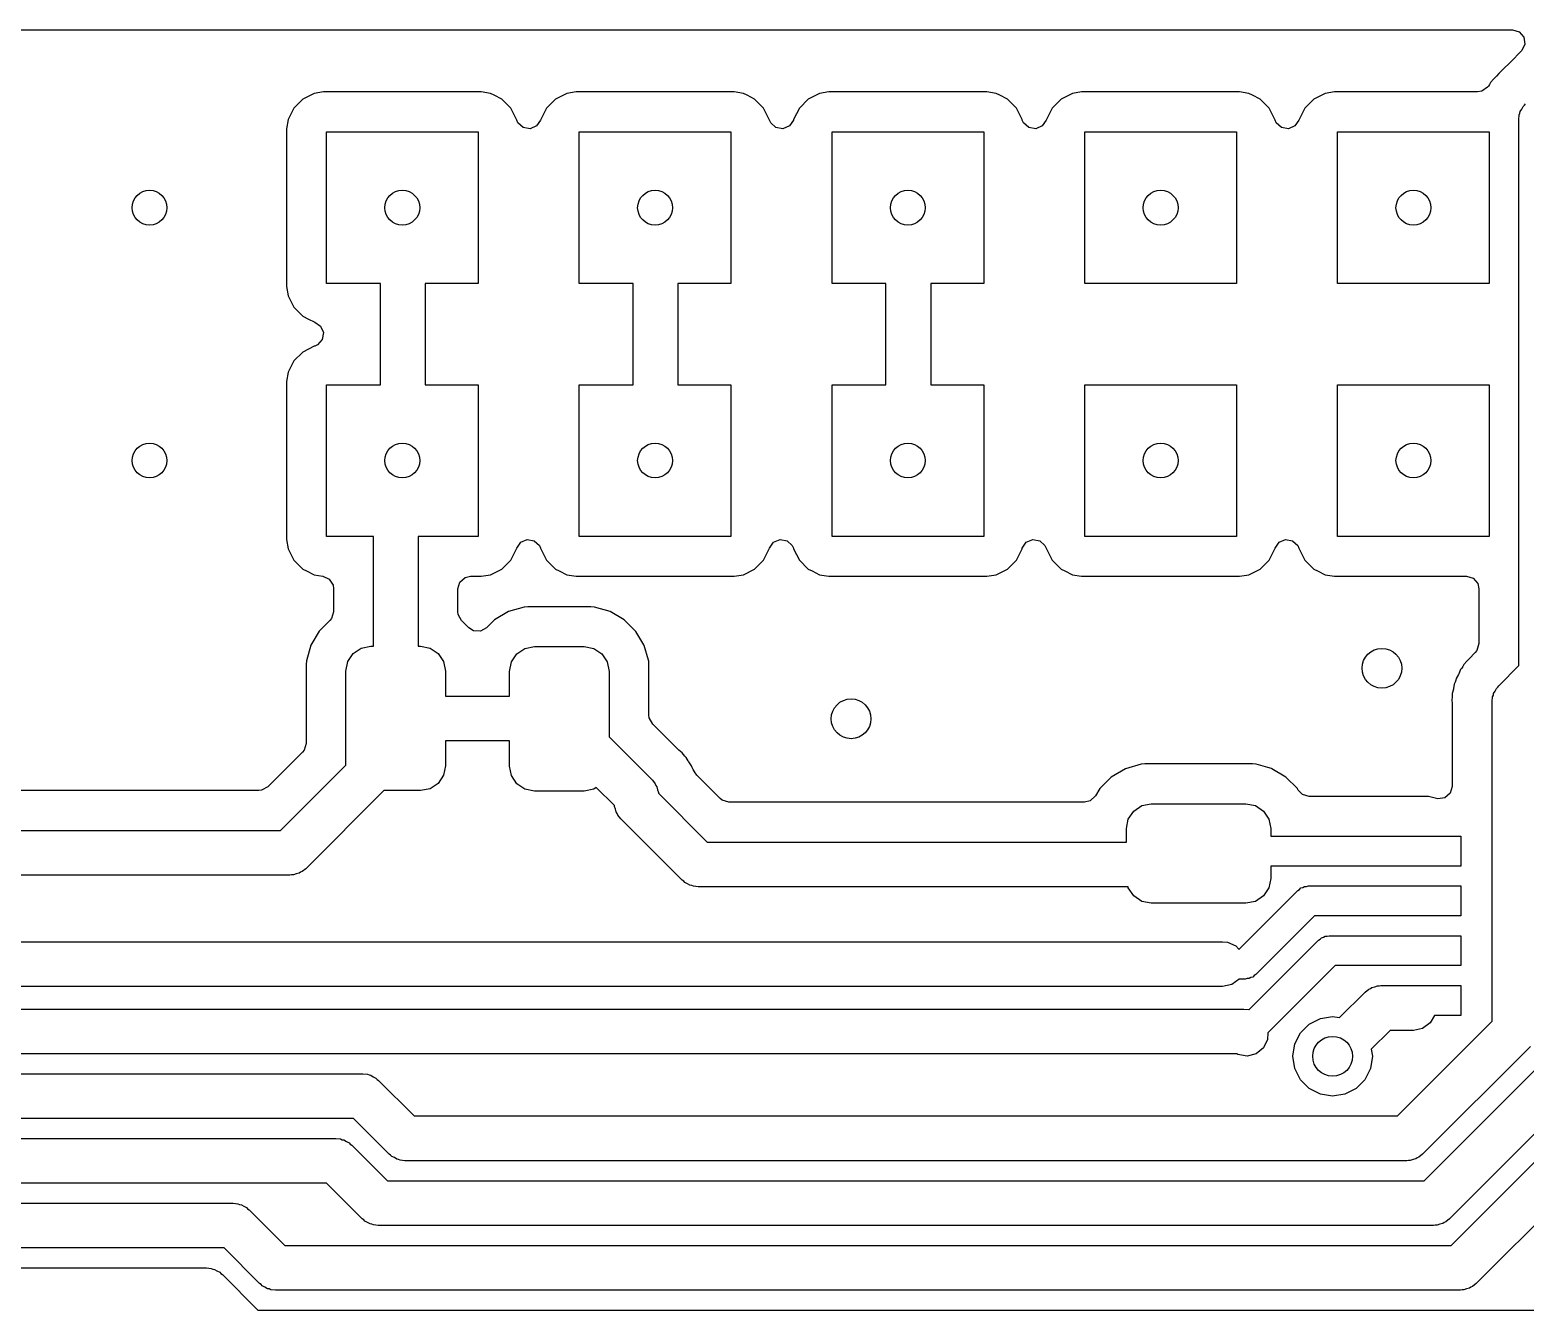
# Model space of a CAD drawing. Extents: x 0.23 to 2.97, y 0.23 to 2.17.
# Drawn here: x 0.853 to 1.444, y 1.664 to 2.17 of the extents above; entities that cross this region are included whole.
import ezdxf

# ---------------------------------------------------------------- set-up
doc = ezdxf.new("R2010")
doc.units = 0
doc.header["$MEASUREMENT"] = 0
doc.layers.add('BLACK', color=7, linetype='CONTINUOUS')

msp = doc.modelspace()

# ---------------------------------------------------------------- linework, layer by layer
at = {"layer": 'BLACK', "linetype": 'CONTINUOUS'}
for p, q in [((0.23467, 2.1703), (1.43918, 2.1703)), ((1.43918, 2.1703), (1.44186, 2.16951)), ((1.44186, 2.16951), (1.44369, 2.1674)), ((1.44369, 2.1674), (1.44409, 2.16463)), ((1.44269, 2.16183), (1.43854, 2.15768)), ((1.44293, 2.16209), (1.44269, 2.16183)), ((1.44409, 2.16463), (1.44293, 2.16209)), ((1.43472, 2.15398), (1.43385, 2.15306)), ((1.43496, 2.15418), (1.43472, 2.15398)), ((1.43544, 2.15458), (1.43495, 2.15419)), ((1.43495, 2.15419), (1.43496, 2.15418)), ((1.43854, 2.15768), (1.43544, 2.15458)), ((1.42933, 2.14769), (1.42706, 2.14605)), ((1.42966, 2.14811), (1.42933, 2.14769)), ((1.43008, 2.14876), (1.42966, 2.14811)), ((1.43046, 2.14945), (1.43008, 2.14876)), ((1.43172, 2.15078), (1.43046, 2.14945)), ((1.43046, 2.14945), (1.43046, 2.14945)), ((1.43187, 2.15096), (1.43172, 2.15078)), ((1.43203, 2.15118), (1.43187, 2.15096)), ((1.43245, 2.15159), (1.43203, 2.15118)), ((1.43286, 2.152), (1.43245, 2.15159)), ((1.43385, 2.15306), (1.43286, 2.152)), ((0.96062, 2.14292), (0.95708, 2.13938)), ((0.96507, 2.14518), (0.96062, 2.14292)), ((0.96876, 2.14577), (0.96507, 2.14518)), ((1.03124, 2.14577), (0.96876, 2.14577)), ((1.03493, 2.14518), (1.03124, 2.14577)), ((1.03124, 2.14577), (1.03124, 2.14577)), ((1.0364, 2.14444), (1.03493, 2.14518)), ((1.03938, 2.14292), (1.0364, 2.14444)), ((1.04292, 2.13938), (1.03938, 2.14292)), ((1.06062, 2.14292), (1.05708, 2.13938)), ((1.06507, 2.14518), (1.06062, 2.14292)), ((1.06876, 2.14577), (1.06507, 2.14518)), ((1.13124, 2.14577), (1.06876, 2.14577)), ((1.13493, 2.14518), (1.13124, 2.14577)), ((1.13124, 2.14577), (1.13124, 2.14577)), ((1.1364, 2.14444), (1.13493, 2.14518)), ((1.13938, 2.14292), (1.1364, 2.14444)), ((1.14292, 2.13938), (1.13938, 2.14292)), ((1.16062, 2.14292), (1.15708, 2.13938)), ((1.16507, 2.14518), (1.16062, 2.14292)), ((1.16876, 2.14577), (1.16507, 2.14518)), ((1.23124, 2.14577), (1.16876, 2.14577)), ((1.23493, 2.14518), (1.23124, 2.14577)), ((1.23124, 2.14577), (1.23124, 2.14577)), ((1.2364, 2.14444), (1.23493, 2.14518)), ((1.23938, 2.14292), (1.2364, 2.14444)), ((1.24292, 2.13938), (1.23938, 2.14292)), ((1.26062, 2.14292), (1.25708, 2.13938)), ((1.26507, 2.14518), (1.26062, 2.14292)), ((1.26876, 2.14577), (1.26507, 2.14518)), ((1.33124, 2.14577), (1.26876, 2.14577)), ((1.33493, 2.14518), (1.33124, 2.14577)), ((1.33124, 2.14577), (1.33124, 2.14577)), ((1.3364, 2.14444), (1.33493, 2.14518)), ((1.33938, 2.14292), (1.3364, 2.14444)), ((1.34292, 2.13938), (1.33938, 2.14292)), ((1.36062, 2.14292), (1.35708, 2.13938)), ((1.36507, 2.14518), (1.36062, 2.14292)), ((1.36876, 2.14577), (1.36507, 2.14518)), ((1.42541, 2.14577), (1.36876, 2.14577)), ((1.42706, 2.14605), (1.42541, 2.14577)), ((0.95708, 2.13938), (0.95482, 2.13493)), ((1.04518, 2.13493), (1.04292, 2.13938)), ((1.05708, 2.13938), (1.05482, 2.13493)), ((1.14518, 2.13493), (1.14292, 2.13938)), ((1.15708, 2.13938), (1.15482, 2.13493)), ((1.24518, 2.13493), (1.24292, 2.13938)), ((1.25708, 2.13938), (1.25482, 2.13493)), ((1.34518, 2.13493), (1.34292, 2.13938)), ((1.35708, 2.13938), (1.35482, 2.13493)), ((1.44169, 2.13486), (1.44188, 2.1367)), ((1.44188, 2.1367), (1.44216, 2.13734)), ((1.44216, 2.13734), (1.44227, 2.13803)), ((1.44227, 2.13803), (1.44291, 2.13901)), ((1.44291, 2.13901), (1.44338, 2.14007)), ((1.44338, 2.14007), (1.4439, 2.14053)), ((1.4439, 2.14053), (1.44428, 2.14112)), ((0.95482, 2.13493), (0.95423, 2.13124)), ((0.95423, 2.13124), (0.95423, 2.13124)), ((0.95423, 2.13124), (0.95423, 2.06876)), ((0.95482, 2.13493), (0.95482, 2.13493)), ((0.97, 2.07), (0.97, 2.13)), ((0.97, 2.13), (1.03, 2.13)), ((1.03, 2.13), (1.03, 2.07)), ((1.04528, 2.13463), (1.04518, 2.13493)), ((1.04575, 2.1336), (1.04528, 2.13463)), ((1.04781, 2.13171), (1.04575, 2.1336)), ((1.05057, 2.13123), (1.04781, 2.13171)), ((1.05314, 2.13232), (1.05057, 2.13123)), ((1.05472, 2.13463), (1.05314, 2.13232)), ((1.05482, 2.13493), (1.05472, 2.13463)), ((1.07, 2.07), (1.07, 2.13)), ((1.07, 2.13), (1.13, 2.13)), ((1.13, 2.13), (1.13, 2.07)), ((1.14528, 2.13463), (1.14518, 2.13493)), ((1.14575, 2.1336), (1.14528, 2.13463)), ((1.14781, 2.13171), (1.14575, 2.1336)), ((1.15057, 2.13123), (1.14781, 2.13171)), ((1.15314, 2.13232), (1.15057, 2.13123)), ((1.15472, 2.13463), (1.15314, 2.13232)), ((1.15482, 2.13493), (1.15472, 2.13463)), ((1.17, 2.07), (1.17, 2.13)), ((1.17, 2.13), (1.23, 2.13)), ((1.23, 2.13), (1.23, 2.07)), ((1.24528, 2.13463), (1.24518, 2.13493)), ((1.24575, 2.1336), (1.24528, 2.13463)), ((1.24781, 2.13171), (1.24575, 2.1336)), ((1.25057, 2.13123), (1.24781, 2.13171)), ((1.25314, 2.13232), (1.25057, 2.13123)), ((1.25472, 2.13463), (1.25314, 2.13232)), ((1.25482, 2.13493), (1.25472, 2.13463)), ((1.27, 2.07), (1.27, 2.13)), ((1.27, 2.13), (1.33, 2.13)), ((1.33, 2.13), (1.33, 2.07)), ((1.34528, 2.13463), (1.34518, 2.13493)), ((1.34575, 2.1336), (1.34528, 2.13463)), ((1.34781, 2.13171), (1.34575, 2.1336)), ((1.35057, 2.13123), (1.34781, 2.13171)), ((1.35314, 2.13232), (1.35057, 2.13123)), ((1.35472, 2.13463), (1.35314, 2.13232)), ((1.35482, 2.13493), (1.35472, 2.13463)), ((1.37, 2.07), (1.37, 2.13)), ((1.37, 2.13), (1.43, 2.13)), ((1.43, 2.13), (1.43, 2.07)), ((1.44169, 1.91891), (1.44169, 2.13486)), ((0.95423, 2.06876), (0.95482, 2.06507)), ((0.95482, 2.06507), (0.95708, 2.06062)), ((0.99134, 2.07), (0.97, 2.07)), ((0.99134, 2.03), (0.99134, 2.07)), ((1.03, 2.07), (1.00906, 2.07)), ((1.00906, 2.07), (1.00906, 2.03)), ((1.09134, 2.07), (1.07, 2.07)), ((1.09134, 2.03), (1.09134, 2.07)), ((1.13, 2.07), (1.10906, 2.07)), ((1.10906, 2.07), (1.10906, 2.03)), ((1.19134, 2.07), (1.17, 2.07)), ((1.19134, 2.03), (1.19134, 2.07)), ((1.23, 2.07), (1.20906, 2.07)), ((1.20906, 2.07), (1.20906, 2.03)), ((1.33, 2.07), (1.27, 2.07)), ((1.43, 2.07), (1.37, 2.07)), ((0.95708, 2.06062), (0.96062, 2.05708)), ((0.96062, 2.05708), (0.96288, 2.05593)), ((0.96288, 2.05593), (0.96507, 2.05482)), ((0.96507, 2.05482), (0.96507, 2.05482)), ((0.96507, 2.05482), (0.96537, 2.05472)), ((0.96537, 2.05472), (0.96768, 2.05314)), ((0.96768, 2.05314), (0.96877, 2.05057)), ((0.96829, 2.04781), (0.9664, 2.04575)), ((0.96877, 2.05057), (0.96829, 2.04781)), ((0.96062, 2.04292), (0.95708, 2.03938)), ((0.96507, 2.04518), (0.96062, 2.04292)), ((0.96537, 2.04528), (0.96507, 2.04518)), ((0.9664, 2.04575), (0.96537, 2.04528)), ((0.95482, 2.03493), (0.95423, 2.03124)), ((0.95708, 2.03938), (0.95482, 2.03493)), ((0.95482, 2.03493), (0.95482, 2.03493)), ((0.95423, 2.03124), (0.95423, 2.03124)), ((0.95423, 2.03124), (0.95423, 1.96876)), ((0.97, 1.97), (0.97, 2.03)), ((0.97, 2.03), (0.99134, 2.03)), ((1.00906, 2.03), (1.03, 2.03)), ((1.03, 2.03), (1.03, 1.97)), ((1.07, 1.97), (1.07, 2.03)), ((1.07, 2.03), (1.09134, 2.03)), ((1.10906, 2.03), (1.13, 2.03)), ((1.13, 2.03), (1.13, 1.97)), ((1.17, 1.97), (1.17, 2.03)), ((1.17, 2.03), (1.19134, 2.03)), ((1.20906, 2.03), (1.23, 2.03)), ((1.23, 2.03), (1.23, 1.97)), ((1.27, 1.97), (1.27, 2.03)), ((1.27, 2.03), (1.33, 2.03)), ((1.33, 2.03), (1.33, 1.97)), ((1.37, 1.97), (1.37, 2.03)), ((1.37, 2.03), (1.43, 2.03)), ((1.43, 2.03), (1.43, 1.97)), ((0.98854, 1.97), (0.97, 1.97)), ((0.98854, 1.92654), (0.98854, 1.97)), ((1.03, 1.97), (1.00626, 1.97)), ((1.00626, 1.97), (1.00626, 1.92654)), ((1.13, 1.97), (1.07, 1.97)), ((1.23, 1.97), (1.17, 1.97)), ((1.33, 1.97), (1.27, 1.97)), ((1.43, 1.97), (1.37, 1.97)), ((0.95423, 1.96876), (0.95482, 1.96507)), ((0.95482, 1.96507), (0.95708, 1.96062)), ((1.04292, 1.96062), (1.04518, 1.96507)), ((1.04518, 1.96507), (1.04528, 1.96537)), ((1.04518, 1.96507), (1.04518, 1.96507)), ((1.04528, 1.96537), (1.04686, 1.96768)), ((1.04686, 1.96768), (1.04943, 1.96877)), ((1.04943, 1.96877), (1.05219, 1.96829)), ((1.05219, 1.96829), (1.05425, 1.9664)), ((1.05425, 1.9664), (1.05472, 1.96537)), ((1.05472, 1.96537), (1.05482, 1.96507)), ((1.05482, 1.96507), (1.05708, 1.96062)), ((1.14292, 1.96062), (1.14518, 1.96507)), ((1.14518, 1.96507), (1.14528, 1.96537)), ((1.14518, 1.96507), (1.14518, 1.96507)), ((1.14528, 1.96537), (1.14686, 1.96768)), ((1.14686, 1.96768), (1.14943, 1.96877)), ((1.14943, 1.96877), (1.15219, 1.96829)), ((1.15219, 1.96829), (1.15425, 1.9664)), ((1.15425, 1.9664), (1.15472, 1.96537)), ((1.15472, 1.96537), (1.15482, 1.96507)), ((1.15482, 1.96507), (1.15708, 1.96062)), ((1.24292, 1.96062), (1.24518, 1.96507)), ((1.24518, 1.96507), (1.24528, 1.96537)), ((1.24518, 1.96507), (1.24518, 1.96507)), ((1.24528, 1.96537), (1.24686, 1.96768)), ((1.24686, 1.96768), (1.24943, 1.96877)), ((1.24943, 1.96877), (1.25219, 1.96829)), ((1.25219, 1.96829), (1.25425, 1.9664)), ((1.25425, 1.9664), (1.25472, 1.96537)), ((1.25472, 1.96537), (1.25482, 1.96507)), ((1.25482, 1.96507), (1.25708, 1.96062)), ((1.34292, 1.96062), (1.34518, 1.96507)), ((1.34518, 1.96507), (1.34528, 1.96537)), ((1.34518, 1.96507), (1.34518, 1.96507)), ((1.34528, 1.96537), (1.34686, 1.96768)), ((1.34686, 1.96768), (1.34943, 1.96877)), ((1.34943, 1.96877), (1.35219, 1.96829)), ((1.35219, 1.96829), (1.35425, 1.9664)), ((1.35425, 1.9664), (1.35472, 1.96537)), ((1.35472, 1.96537), (1.35482, 1.96507)), ((1.35482, 1.96507), (1.35708, 1.96062)), ((0.95708, 1.96062), (0.96062, 1.95708)), ((1.03938, 1.95708), (1.04292, 1.96062)), ((1.05708, 1.96062), (1.06062, 1.95708)), ((1.13938, 1.95708), (1.14292, 1.96062)), ((1.15708, 1.96062), (1.16062, 1.95708)), ((1.23938, 1.95708), (1.24292, 1.96062)), ((1.25708, 1.96062), (1.26062, 1.95708)), ((1.33938, 1.95708), (1.34292, 1.96062)), ((1.35708, 1.96062), (1.36062, 1.95708)), ((0.96062, 1.95708), (0.96211, 1.95632)), ((0.96211, 1.95632), (0.96507, 1.95482)), ((0.96507, 1.95482), (0.96859, 1.95426)), ((0.96859, 1.95426), (0.97112, 1.95306)), ((0.97112, 1.95306), (0.97259, 1.95069)), ((1.02282, 1.95195), (1.02493, 1.95378)), ((1.02493, 1.95378), (1.02699, 1.95423)), ((1.02699, 1.95423), (1.03124, 1.95423)), ((1.03124, 1.95423), (1.03493, 1.95482)), ((1.03124, 1.95423), (1.03124, 1.95423)), ((1.03493, 1.95482), (1.03938, 1.95708)), ((1.06062, 1.95708), (1.06211, 1.95632)), ((1.06211, 1.95632), (1.06507, 1.95482)), ((1.06507, 1.95482), (1.06876, 1.95423)), ((1.06876, 1.95423), (1.13124, 1.95423)), ((1.13124, 1.95423), (1.13493, 1.95482)), ((1.13493, 1.95482), (1.13938, 1.95708)), ((1.16062, 1.95708), (1.16211, 1.95632)), ((1.16211, 1.95632), (1.16507, 1.95482)), ((1.16507, 1.95482), (1.16876, 1.95423)), ((1.16876, 1.95423), (1.23124, 1.95423)), ((1.23124, 1.95423), (1.23493, 1.95482)), ((1.23493, 1.95482), (1.23938, 1.95708)), ((1.26062, 1.95708), (1.26211, 1.95632)), ((1.26211, 1.95632), (1.26507, 1.95482)), ((1.26507, 1.95482), (1.26876, 1.95423)), ((1.26876, 1.95423), (1.33124, 1.95423)), ((1.33124, 1.95423), (1.33493, 1.95482)), ((1.33493, 1.95482), (1.33938, 1.95708)), ((1.36062, 1.95708), (1.36211, 1.95632)), ((1.36211, 1.95632), (1.36507, 1.95482)), ((1.36507, 1.95482), (1.36876, 1.95423)), ((1.36876, 1.95423), (1.42096, 1.95423)), ((1.42096, 1.95423), (1.42364, 1.95344)), ((1.42364, 1.95344), (1.42547, 1.95133)), ((0.97259, 1.95069), (0.97278, 1.94936)), ((0.97278, 1.94936), (0.97278, 1.94019)), ((1.02203, 1.94927), (1.02282, 1.95195)), ((1.02203, 1.94019), (1.02203, 1.94927)), ((1.42547, 1.95133), (1.42592, 1.94927)), ((1.42592, 1.94927), (1.42592, 1.92759)), ((0.97278, 1.94019), (0.97199, 1.93751)), ((1.02214, 1.93914), (1.02203, 1.94019)), ((1.04205, 1.94025), (1.03648, 1.93696)), ((1.04826, 1.94206), (1.04205, 1.94025)), ((1.04971, 1.94217), (1.04826, 1.94206)), ((1.04826, 1.94206), (1.04826, 1.94206)), ((1.07457, 1.94217), (1.04971, 1.94217)), ((1.04971, 1.94217), (1.04971, 1.94217)), ((1.07602, 1.94206), (1.07457, 1.94217)), ((1.07457, 1.94217), (1.07457, 1.94217)), ((1.08224, 1.94025), (1.07602, 1.94206)), ((1.08781, 1.93696), (1.08224, 1.94025)), ((0.97132, 1.93668), (0.96716, 1.93252)), ((0.97199, 1.93751), (0.97132, 1.93668)), ((1.02348, 1.93668), (1.02214, 1.93914)), ((1.02633, 1.93383), (1.02348, 1.93668)), ((1.03648, 1.93696), (1.03335, 1.93383)), ((1.03648, 1.93696), (1.03648, 1.93696)), ((1.09238, 1.93238), (1.08781, 1.93696)), ((1.08781, 1.93696), (1.08781, 1.93696)), ((0.96716, 1.93252), (0.96387, 1.92695)), ((0.96716, 1.93252), (0.96716, 1.93252)), ((1.02811, 1.93269), (1.02633, 1.93383)), ((1.0309, 1.93249), (1.02811, 1.93269)), ((1.03335, 1.93383), (1.0309, 1.93249)), ((1.0955, 1.92711), (1.09238, 1.93238)), ((1.09238, 1.93238), (1.09238, 1.93238)), ((0.96387, 1.92695), (0.96206, 1.92074)), ((0.97847, 1.92047), (0.9806, 1.92366)), ((0.9806, 1.92366), (0.98379, 1.92579)), ((0.98379, 1.92579), (0.98756, 1.92654)), ((0.98756, 1.92654), (0.98854, 1.92654)), ((1.00626, 1.92654), (1.00724, 1.92654)), ((1.00724, 1.92654), (1.01101, 1.92579)), ((1.01101, 1.92579), (1.0142, 1.92366)), ((1.0142, 1.92366), (1.01634, 1.92047)), ((1.04321, 1.92033), (1.04534, 1.92352)), ((1.04534, 1.92352), (1.04853, 1.92565)), ((1.04853, 1.92565), (1.0523, 1.9264)), ((1.0523, 1.9264), (1.07198, 1.9264)), ((1.07198, 1.9264), (1.07575, 1.92565)), ((1.07575, 1.92565), (1.07894, 1.92352)), ((1.07894, 1.92352), (1.08108, 1.92033)), ((1.09567, 1.92681), (1.0955, 1.92711)), ((1.09736, 1.92101), (1.09567, 1.92681)), ((1.42418, 1.92382), (1.42231, 1.92184)), ((1.42439, 1.92405), (1.42418, 1.92382)), ((1.42513, 1.92491), (1.42438, 1.92406)), ((1.42438, 1.92406), (1.42439, 1.92405)), ((1.42592, 1.92759), (1.42513, 1.92491)), ((0.96206, 1.92074), (0.96195, 1.91929)), ((0.96195, 1.91929), (0.96195, 1.88814)), ((0.96206, 1.92074), (0.96206, 1.92074)), ((0.97772, 1.9167), (0.97847, 1.92047)), ((0.97772, 1.87956), (0.97772, 1.9167)), ((1.01634, 1.92047), (1.01709, 1.9167)), ((1.01709, 1.9167), (1.01709, 1.90686)), ((1.04246, 1.91656), (1.04321, 1.92033)), ((1.04246, 1.90686), (1.04246, 1.91656)), ((1.08108, 1.92033), (1.08183, 1.91656)), ((1.08183, 1.91656), (1.08183, 1.8907)), ((1.09748, 1.9206), (1.09736, 1.92101)), ((1.09759, 1.91915), (1.09748, 1.9206)), ((1.09748, 1.9206), (1.09748, 1.9206)), ((1.09759, 1.89929), (1.09759, 1.91915)), ((1.41863, 1.91733), (1.41791, 1.91565)), ((1.41864, 1.91733), (1.41863, 1.91733)), ((1.41911, 1.91795), (1.41864, 1.91733)), ((1.41954, 1.9186), (1.41911, 1.91795)), ((1.41992, 1.91929), (1.41954, 1.9186)), ((1.42117, 1.92062), (1.41992, 1.91929)), ((1.41992, 1.91929), (1.41992, 1.91929)), ((1.42132, 1.9208), (1.42117, 1.92062)), ((1.42149, 1.92101), (1.42132, 1.9208)), ((1.4219, 1.92142), (1.42149, 1.92101)), ((1.42231, 1.92184), (1.4219, 1.92142)), ((1.43374, 1.91096), (1.44169, 1.91891)), ((1.41616, 1.91162), (1.41588, 1.90981)), ((1.41647, 1.91234), (1.41616, 1.91162)), ((1.41673, 1.91308), (1.41647, 1.91234)), ((1.41692, 1.91383), (1.41673, 1.91308)), ((1.4178, 1.91544), (1.41692, 1.91383)), ((1.41791, 1.91565), (1.4178, 1.91544)), ((1.43335, 1.91037), (1.43374, 1.91096)), ((1.01709, 1.90686), (1.04246, 1.90686)), ((1.41531, 1.90625), (1.41519, 1.90548)), ((1.41519, 1.90548), (1.41519, 1.90548)), ((1.41519, 1.90548), (1.41536, 1.90365)), ((1.41537, 1.90702), (1.41531, 1.90625)), ((1.41583, 1.90958), (1.41537, 1.90781)), ((1.41537, 1.90781), (1.41537, 1.90702)), ((1.41588, 1.90981), (1.41583, 1.90958)), ((1.43114, 1.9047), (1.43134, 1.90654)), ((1.43114, 1.77824), (1.43114, 1.9047)), ((1.43134, 1.90654), (1.43162, 1.90718)), ((1.43162, 1.90718), (1.43173, 1.90787)), ((1.43173, 1.90787), (1.43236, 1.90884)), ((1.43236, 1.90884), (1.43283, 1.9099)), ((1.43283, 1.9099), (1.43335, 1.91037)), ((1.09771, 1.89823), (1.09759, 1.89929)), ((1.41536, 1.90365), (1.41537, 1.90342)), ((1.41537, 1.90342), (1.41537, 1.8711)), ((1.09905, 1.89578), (1.09771, 1.89823)), ((1.10916, 1.88566), (1.09905, 1.89578)), ((0.96195, 1.88814), (0.96116, 1.88546)), ((1.04246, 1.88914), (1.01709, 1.88914)), ((1.01709, 1.88914), (1.01709, 1.8793)), ((1.04246, 1.87916), (1.04246, 1.88914)), ((1.08183, 1.8907), (1.09892, 1.87361)), ((0.9605, 1.88464), (0.94679, 1.87093)), ((0.96116, 1.88546), (0.9605, 1.88464)), ((1.10934, 1.88551), (1.10916, 1.88566)), ((1.11075, 1.88434), (1.10934, 1.88551)), ((1.11121, 1.8837), (1.11075, 1.88434)), ((1.11075, 1.88434), (1.11075, 1.88434)), ((1.11171, 1.88311), (1.11121, 1.8837)), ((1.11227, 1.88256), (1.11171, 1.88311)), ((1.11305, 1.88124), (1.11227, 1.88256)), ((1.11227, 1.88256), (1.11227, 1.88256)), ((1.11227, 1.88256), (1.11227, 1.88256)), ((1.1132, 1.88098), (1.11305, 1.88124)), ((0.95187, 1.85371), (0.97772, 1.87956)), ((1.01634, 1.87553), (1.0142, 1.87234)), ((1.01709, 1.8793), (1.01634, 1.87553)), ((1.04321, 1.87539), (1.04246, 1.87916)), ((1.04534, 1.8722), (1.04321, 1.87539)), ((1.11333, 1.88079), (1.1132, 1.88098)), ((1.1144, 1.8793), (1.11333, 1.88079)), ((1.11469, 1.87858), (1.1144, 1.8793)), ((1.1144, 1.8793), (1.1144, 1.8793)), ((1.11504, 1.87788), (1.11469, 1.87858)), ((1.11543, 1.8772), (1.11504, 1.87788)), ((1.11547, 1.87712), (1.11543, 1.8772)), ((1.11543, 1.8772), (1.11543, 1.8772)), ((1.11543, 1.8772), (1.11543, 1.8772)), ((1.11558, 1.87696), (1.11547, 1.87712)), ((1.11559, 1.87694), (1.11558, 1.87696)), ((1.11652, 1.87558), (1.11559, 1.87694)), ((1.11559, 1.87694), (1.11559, 1.87694)), ((1.12132, 1.87077), (1.11652, 1.87558)), ((1.28605, 1.87813), (1.28048, 1.87484)), ((1.29226, 1.87994), (1.28605, 1.87813)), ((1.29371, 1.88005), (1.29226, 1.87994)), ((1.29226, 1.87994), (1.29226, 1.87994)), ((1.33629, 1.88005), (1.29371, 1.88005)), ((1.29371, 1.88005), (1.29371, 1.88005)), ((1.33774, 1.87994), (1.33629, 1.88005)), ((1.33629, 1.88005), (1.33629, 1.88005)), ((1.34242, 1.87858), (1.33774, 1.87994)), ((1.3438, 1.87818), (1.34242, 1.87858)), ((1.34395, 1.87813), (1.3438, 1.87818)), ((1.34952, 1.87484), (1.34395, 1.87813)), ((0.91266, 1.86948), (0.83901, 1.86948)), ((0.91276, 1.86946), (0.91266, 1.86948)), ((0.93244, 1.86946), (0.91276, 1.86946)), ((0.93254, 1.86948), (0.93244, 1.86946)), ((0.94328, 1.86948), (0.93254, 1.86948)), ((0.94433, 1.86959), (0.94328, 1.86948)), ((0.94679, 1.87093), (0.94433, 1.86959)), ((0.99267, 1.86946), (0.9618, 1.83859)), ((1.00724, 1.86946), (0.99267, 1.86946)), ((1.01101, 1.87021), (1.00724, 1.86946)), ((1.0142, 1.87234), (1.01101, 1.87021)), ((1.04853, 1.87006), (1.04534, 1.8722)), ((1.0523, 1.86931), (1.04853, 1.87006)), ((1.07198, 1.86931), (1.0523, 1.86931)), ((1.07575, 1.87006), (1.07198, 1.86931)), ((1.07674, 1.87073), (1.07575, 1.87006)), ((1.08392, 1.86355), (1.07674, 1.87073)), ((1.09892, 1.87361), (1.10008, 1.87217)), ((1.10008, 1.87217), (1.10033, 1.87152)), ((1.10033, 1.87152), (1.10075, 1.87095)), ((1.10075, 1.87095), (1.10099, 1.86981)), ((1.10099, 1.86981), (1.1014, 1.86873)), ((1.12574, 1.86636), (1.12132, 1.87077)), ((1.2759, 1.87026), (1.27418, 1.86734)), ((1.28048, 1.87484), (1.2759, 1.87026)), ((1.2759, 1.87026), (1.2759, 1.87026)), ((1.28048, 1.87484), (1.28048, 1.87484)), ((1.3541, 1.87026), (1.34952, 1.87484)), ((1.34952, 1.87484), (1.34952, 1.87484)), ((1.35417, 1.87013), (1.3541, 1.87026)), ((1.3541, 1.87026), (1.3541, 1.87026)), ((1.3541, 1.87026), (1.3541, 1.87026)), ((1.35447, 1.86964), (1.35417, 1.87013)), ((1.35606, 1.86799), (1.35447, 1.86964)), ((1.41537, 1.8711), (1.41459, 1.86842)), ((1.0839, 1.86323), (1.08392, 1.86355)), ((1.1014, 1.86873), (1.10139, 1.86841)), ((1.10139, 1.86841), (1.12066, 1.84914)), ((1.12656, 1.86569), (1.12574, 1.86636)), ((1.12924, 1.86491), (1.12656, 1.86569)), ((1.26991, 1.86491), (1.12924, 1.86491)), ((1.27213, 1.86543), (1.26991, 1.86491)), ((1.27418, 1.86734), (1.27213, 1.86543)), ((1.28934, 1.8614), (1.29253, 1.86353)), ((1.29253, 1.86353), (1.2963, 1.86428)), ((1.2963, 1.86428), (1.3337, 1.86428)), ((1.3337, 1.86428), (1.33747, 1.86353)), ((1.33747, 1.86353), (1.34066, 1.8614)), ((1.35874, 1.8672), (1.35606, 1.86799)), ((1.40596, 1.8672), (1.35874, 1.8672)), ((1.40696, 1.86692), (1.40596, 1.8672)), ((1.40596, 1.8672), (1.40596, 1.8672)), ((1.40908, 1.86633), (1.40696, 1.86692)), ((1.40971, 1.86619), (1.40908, 1.86633)), ((1.41247, 1.86659), (1.40971, 1.86619)), ((1.41459, 1.86842), (1.41247, 1.86659)), ((1.08432, 1.86215), (1.0839, 1.86323)), ((1.08456, 1.86101), (1.08432, 1.86215)), ((1.08497, 1.86045), (1.08456, 1.86101)), ((1.08522, 1.85979), (1.08497, 1.86045)), ((1.08639, 1.85835), (1.08522, 1.85979)), ((1.11072, 1.83402), (1.08639, 1.85835)), ((1.28646, 1.85444), (1.28721, 1.85821)), ((1.28721, 1.85821), (1.28934, 1.8614)), ((1.34066, 1.8614), (1.34279, 1.85821)), ((1.34279, 1.85821), (1.34354, 1.85444)), ((0.83048, 1.85371), (0.95187, 1.85371)), ((1.28646, 1.84914), (1.28646, 1.85444)), ((1.34354, 1.85444), (1.34354, 1.85143)), ((1.34354, 1.85143), (1.40298, 1.85143)), ((1.40298, 1.85143), (1.41872, 1.85143)), ((1.41872, 1.85143), (1.41872, 1.83962)), ((1.12066, 1.84914), (1.28646, 1.84914)), ((1.38723, 1.83962), (1.34354, 1.83962)), ((1.34354, 1.83962), (1.34354, 1.83476)), ((1.41872, 1.83962), (1.38723, 1.83962)), ((0.95554, 1.83599), (0.83048, 1.83599)), ((0.95622, 1.83614), (0.95554, 1.83599)), ((0.95692, 1.8361), (0.95622, 1.83614)), ((0.958, 1.83652), (0.95692, 1.8361)), ((0.95914, 1.83676), (0.958, 1.83652)), ((0.95971, 1.83717), (0.95914, 1.83676)), ((0.96036, 1.83742), (0.95971, 1.83717)), ((0.9618, 1.83859), (0.96036, 1.83742)), ((1.11131, 1.83364), (1.11072, 1.83402)), ((1.34354, 1.83476), (1.34279, 1.83099)), ((1.11178, 1.83311), (1.11131, 1.83364)), ((1.11284, 1.83264), (1.11178, 1.83311)), ((1.11381, 1.83201), (1.11284, 1.83264)), ((1.11451, 1.8319), (1.11381, 1.83201)), ((1.11515, 1.83162), (1.11451, 1.8319)), ((1.11699, 1.83142), (1.11515, 1.83162)), ((1.28712, 1.83142), (1.11699, 1.83142)), ((1.28721, 1.83099), (1.28712, 1.83142)), ((1.28934, 1.8278), (1.28721, 1.83099)), ((1.29253, 1.82566), (1.28934, 1.8278)), ((1.33104, 1.80676), (1.35429, 1.83002)), ((1.34066, 1.8278), (1.33747, 1.82566)), ((1.34279, 1.83099), (1.34066, 1.8278)), ((1.35429, 1.83002), (1.35496, 1.83041)), ((1.35496, 1.83041), (1.35551, 1.83096)), ((1.35551, 1.83096), (1.35627, 1.83116)), ((1.35627, 1.83116), (1.35694, 1.83155)), ((1.35694, 1.83155), (1.35772, 1.83155)), ((1.35772, 1.83155), (1.35847, 1.83175)), ((1.35847, 1.83175), (1.40298, 1.83175)), ((1.40298, 1.83175), (1.41872, 1.83175)), ((1.41872, 1.83175), (1.41872, 1.81994)), ((1.2963, 1.82491), (1.29253, 1.82566)), ((1.3337, 1.82491), (1.2963, 1.82491)), ((1.33747, 1.82566), (1.3337, 1.82491)), ((1.36091, 1.81994), (1.33766, 1.79668)), ((1.38723, 1.81994), (1.36091, 1.81994)), ((1.41872, 1.81994), (1.38723, 1.81994)), ((1.33491, 1.7828), (1.36244, 1.81033)), ((1.36244, 1.81033), (1.36312, 1.81072)), ((1.36312, 1.81072), (1.36367, 1.81127)), ((1.36367, 1.81127), (1.36442, 1.81147)), ((1.36442, 1.81147), (1.36509, 1.81186)), ((1.36509, 1.81186), (1.36587, 1.81186)), ((1.36587, 1.81186), (1.36662, 1.81206)), ((1.36662, 1.81206), (1.40298, 1.81206)), ((1.40298, 1.81206), (1.41872, 1.81206)), ((1.41872, 1.81206), (1.41872, 1.80025)), ((0.44349, 1.80972), (1.32454, 1.80972)), ((1.32454, 1.80972), (1.32639, 1.80952)), ((1.32639, 1.80952), (1.32975, 1.80802)), ((1.32975, 1.80802), (1.33089, 1.80676)), ((1.33089, 1.80676), (1.33104, 1.80676)), ((1.36907, 1.80025), (1.34247, 1.77366)), ((1.38723, 1.80025), (1.36907, 1.80025)), ((1.41872, 1.80025), (1.38723, 1.80025)), ((1.32815, 1.79277), (1.32454, 1.792)), ((1.33113, 1.79493), (1.32815, 1.79277)), ((1.33114, 1.79495), (1.33113, 1.79493)), ((1.33348, 1.79495), (1.33114, 1.79495)), ((1.33423, 1.79515), (1.33348, 1.79495)), ((1.33501, 1.79515), (1.33423, 1.79515)), ((1.33568, 1.79554), (1.33501, 1.79515)), ((1.33644, 1.79574), (1.33568, 1.79554)), ((1.33699, 1.79629), (1.33644, 1.79574)), ((1.33766, 1.79668), (1.33699, 1.79629)), ((1.3847, 1.79185), (1.38578, 1.79227)), ((1.38578, 1.79227), (1.38648, 1.79223)), ((1.38648, 1.79223), (1.38717, 1.79238)), ((1.38717, 1.79238), (1.40002, 1.79238)), ((1.40002, 1.79238), (1.41872, 1.79238)), ((1.41872, 1.79238), (1.41872, 1.78057)), ((1.32454, 1.792), (0.44349, 1.792)), ((1.37082, 1.77971), (1.3809, 1.78978)), ((1.3809, 1.78978), (1.38234, 1.79095)), ((1.38234, 1.79095), (1.383, 1.7912)), ((1.383, 1.7912), (1.38356, 1.79161)), ((1.38356, 1.79161), (1.3847, 1.79185)), ((0.45262, 1.78308), (1.33287, 1.78308)), ((1.33287, 1.78308), (1.33471, 1.78288)), ((1.33471, 1.78288), (1.33491, 1.7828)), ((1.40832, 1.78057), (1.40661, 1.77759)), ((1.41872, 1.78057), (1.40832, 1.78057)), ((1.3553, 1.77365), (1.35879, 1.77714)), ((1.35879, 1.77714), (1.36318, 1.77937)), ((1.36318, 1.77937), (1.36804, 1.78015)), ((1.36804, 1.78015), (1.37082, 1.77971)), ((1.39084, 1.77466), (1.38335, 1.76718)), ((1.40002, 1.77466), (1.39084, 1.77466)), ((1.3937, 1.7408), (1.43114, 1.77824)), ((1.40363, 1.77543), (1.40002, 1.77466)), ((1.40661, 1.77759), (1.40363, 1.77543)), ((1.34233, 1.77102), (1.34066, 1.76774)), ((1.34247, 1.77366), (1.34233, 1.77102)), ((1.3523, 1.7644), (1.35307, 1.76926)), ((1.35307, 1.76926), (1.3553, 1.77365)), ((1.33012, 1.76536), (0.45629, 1.76536)), ((1.3306, 1.76505), (1.33012, 1.76536)), ((1.33424, 1.76447), (1.3306, 1.76505)), ((1.3378, 1.76542), (1.33424, 1.76447)), ((1.34066, 1.76774), (1.3378, 1.76542)), ((1.35307, 1.75953), (1.3523, 1.7644)), ((1.38379, 1.7644), (1.38302, 1.75953)), ((1.38335, 1.76718), (1.38379, 1.7644)), ((1.44626, 1.76831), (1.40364, 1.72568)), ((1.4043, 1.71521), (1.45709, 1.768)), ((0.46322, 1.75749), (0.98434, 1.75749)), ((0.98434, 1.75749), (0.98619, 1.75729)), ((0.98619, 1.75729), (0.98683, 1.75701)), ((0.98683, 1.75701), (0.98752, 1.7569)), ((0.98752, 1.7569), (0.98849, 1.75627)), ((1.3553, 1.75514), (1.35307, 1.75953)), ((1.38302, 1.75953), (1.38078, 1.75514)), ((1.47222, 1.75807), (1.41424, 1.70009)), ((1.4149, 1.68962), (1.48269, 1.7574)), ((0.98849, 1.75627), (0.98955, 1.7558)), ((0.98955, 1.7558), (0.99002, 1.75528)), ((0.99002, 1.75528), (0.99061, 1.75489)), ((0.99061, 1.75489), (1.0047, 1.7408)), ((1.35879, 1.75166), (1.3553, 1.75514)), ((1.36318, 1.74942), (1.35879, 1.75166)), ((1.3773, 1.75166), (1.37291, 1.74942)), ((1.38078, 1.75514), (1.3773, 1.75166)), ((1.36804, 1.74865), (1.36318, 1.74942)), ((1.37291, 1.74942), (1.36804, 1.74865)), ((1.49781, 1.74747), (1.42484, 1.6745)), ((0.98067, 1.73977), (0.46689, 1.73977)), ((0.99476, 1.72568), (0.98067, 1.73977)), ((1.0047, 1.7408), (1.3937, 1.7408)), ((0.47382, 1.7319), (0.97374, 1.7319)), ((0.97374, 1.7319), (0.97558, 1.7317)), ((0.97558, 1.7317), (0.97623, 1.73142)), ((0.97623, 1.73142), (0.97692, 1.73131)), ((0.97692, 1.73131), (0.97789, 1.73068)), ((0.97789, 1.73068), (0.97895, 1.73021)), ((0.97895, 1.73021), (0.97942, 1.72968)), ((0.97942, 1.72968), (0.98001, 1.7293)), ((0.98001, 1.7293), (0.9941, 1.71521)), ((0.99535, 1.7253), (0.99476, 1.72568)), ((0.99582, 1.72478), (0.99535, 1.7253)), ((0.99688, 1.72431), (0.99582, 1.72478)), ((0.99785, 1.72367), (0.99688, 1.72431)), ((0.99855, 1.72357), (0.99785, 1.72367)), ((0.99919, 1.72328), (0.99855, 1.72357)), ((1.00103, 1.72309), (0.99919, 1.72328)), ((1.39737, 1.72309), (1.00103, 1.72309)), ((1.39806, 1.72323), (1.39737, 1.72309)), ((1.39876, 1.7232), (1.39806, 1.72323)), ((1.39984, 1.72361), (1.39876, 1.7232)), ((1.40098, 1.72385), (1.39984, 1.72361)), ((1.40154, 1.72426), (1.40098, 1.72385)), ((1.4022, 1.72452), (1.40154, 1.72426)), ((1.40364, 1.72568), (1.4022, 1.72452)), ((0.97007, 1.71418), (0.47749, 1.71418)), ((0.98416, 1.70009), (0.97007, 1.71418)), ((0.9941, 1.71521), (1.4043, 1.71521)), ((0.48442, 1.70631), (0.93314, 1.70631)), ((0.93314, 1.70631), (0.93498, 1.70611)), ((0.93498, 1.70611), (0.93563, 1.70583)), ((0.93563, 1.70583), (0.93632, 1.70572)), ((0.93632, 1.70572), (0.93729, 1.70509)), ((0.93729, 1.70509), (0.93835, 1.70462)), ((0.93835, 1.70462), (0.93882, 1.70409)), ((0.93882, 1.70409), (0.93941, 1.70371)), ((0.93941, 1.70371), (0.9535, 1.68962)), ((0.98475, 1.69971), (0.98416, 1.70009)), ((0.98522, 1.69919), (0.98475, 1.69971)), ((0.98628, 1.69872), (0.98522, 1.69919)), ((0.98725, 1.69808), (0.98628, 1.69872)), ((0.98795, 1.69797), (0.98725, 1.69808)), ((0.98859, 1.69769), (0.98795, 1.69797)), ((0.99043, 1.6975), (0.98859, 1.69769)), ((1.40866, 1.69764), (1.40797, 1.6975)), ((1.40936, 1.69761), (1.40866, 1.69764)), ((1.41044, 1.69802), (1.40936, 1.69761)), ((1.41158, 1.69826), (1.41044, 1.69802)), ((1.41214, 1.69867), (1.41158, 1.69826)), ((1.4128, 1.69893), (1.41214, 1.69867)), ((1.41424, 1.70009), (1.4128, 1.69893)), ((1.40797, 1.6975), (0.99043, 1.6975)), ((0.92947, 1.68859), (0.48809, 1.68859)), ((0.94356, 1.6745), (0.92947, 1.68859)), ((0.9535, 1.68962), (1.4149, 1.68962)), ((0.49502, 1.68072), (0.92254, 1.68072)), ((0.92254, 1.68072), (0.92439, 1.68052)), ((0.92439, 1.68052), (0.92503, 1.68024)), ((0.92503, 1.68024), (0.92572, 1.68013)), ((0.92572, 1.68013), (0.92669, 1.6795)), ((0.92669, 1.6795), (0.92775, 1.67902)), ((0.92775, 1.67902), (0.92822, 1.6785)), ((0.92822, 1.6785), (0.92881, 1.67812)), ((0.92881, 1.67812), (0.9429, 1.66403)), ((0.94415, 1.67412), (0.94356, 1.6745)), ((0.94462, 1.6736), (0.94415, 1.67412)), ((1.42484, 1.6745), (1.4234, 1.67333)), ((0.94568, 1.67313), (0.94462, 1.6736)), ((0.94665, 1.67249), (0.94568, 1.67313)), ((0.94735, 1.67238), (0.94665, 1.67249)), ((0.94799, 1.6721), (0.94735, 1.67238)), ((0.94983, 1.67191), (0.94799, 1.6721)), ((1.41857, 1.67191), (0.94983, 1.67191)), ((1.41926, 1.67205), (1.41857, 1.67191)), ((1.41996, 1.67201), (1.41926, 1.67205)), ((1.42104, 1.67243), (1.41996, 1.67201)), ((1.42218, 1.67267), (1.42104, 1.67243)), ((1.42274, 1.67308), (1.42218, 1.67267)), ((1.4234, 1.67333), (1.42274, 1.67308)), ((0.9429, 1.66403), (1.57223, 1.66403))]:
    msp.add_line(p, q, dxfattribs=at)
at = {"layer": 'BLACK'}
for centre, radius in [((0.9, 2.1), 0.00689), ((1, 2.1), 0.00689), ((1.1, 2.1), 0.00689), ((1.2, 2.1), 0.00689), ((1.3, 2.1), 0.00689), ((1.4, 2.1), 0.00689), ((0.9, 2), 0.00689), ((1, 2), 0.00689), ((1.1, 2), 0.00689), ((1.2, 2), 0.00689), ((1.3, 2), 0.00689), ((1.4, 2), 0.00689), ((1.38754, 1.91786), 0.00787), ((1.17754, 1.89786), 0.00787), ((1.36804, 1.7644), 0.00787)]:
    msp.add_circle(centre, radius, dxfattribs=at)

doc.saveas('drawing.dxf')
